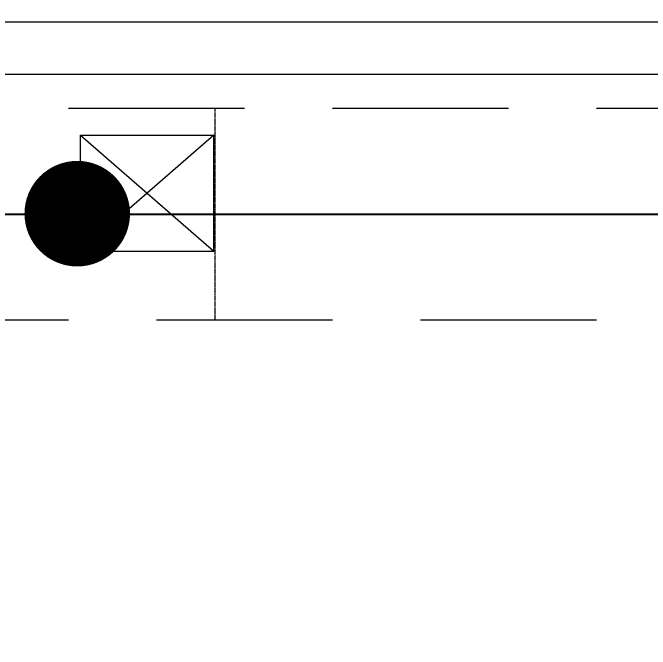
# Model space of a CAD drawing. Header units: inches. Extents: x 702888 to 852715, y 9845 to 271320.
# Drawn here: x 740999 to 741905, y 79726 to 80630 of the extents above; entities that cross this region are included whole.
import ezdxf

# ---------------------------------------------------------------- set-up
doc = ezdxf.new("R2010")
doc.units = ezdxf.units.IN
doc.header["$MEASUREMENT"] = 0
doc.header["$PDMODE"] = 34
doc.linetypes.add('DASHED2', pattern=[0.375, 0.25, -0.125])
doc.layers.get('0').update_dxf_attribs({"lineweight": 5})
doc.layers.get('Defpoints').update_dxf_attribs({"lineweight": 5})
doc.layers.add('Baugruppe', color=1, linetype='Continuous')
for name, color, linetype, lineweight in [('chain', 2, 'Continuous', 5), ('chain con', 52, 'Continuous', 5), ('electtric city', 1, 'Continuous', 5)]:
    doc.layers.add(name, color=color, linetype=linetype, lineweight=lineweight)
doc.dimstyles.new('D1', dxfattribs={"dimscale": 66, "dimtxt": 2.5, "dimasz": 2.5, "dimexe": 1, "dimexo": 1, "dimgap": 1.25, "dimtad": 1, "dimdec": 0, "dimdsep": 46, "dimtxsty": 'Standard', "dimblk": 'OPEN30', "dimcen": 2.5, "dimclrd": 150, "dimclre": 150, "dimclrt": 140, "dimadec": 0, "dimazin": 0, "dimtfac": 1, "dimtdec": 0, "dimtmove": 0, "dimatfit": 3, "dimfxl": 1, "dimtfill": 1, "dimlwd": 13, "dimlwe": 13, "dimarcsym": 0})

# ---------------------------------------------------------------- blocks, each defined once
blk = doc.blocks.new('A$C3bb54d8b')
at = {"color": 1, "linetype": 'DASHED2'}
blk.add_line((-4609.8, -14037.56), (-4609.8, -13737.56), dxfattribs=at)
at = {"layer": 'chain', "color": 1, "const_width": 75}
blk.add_lwpolyline([(-4768.3, -13887.56, -1), (-4843.3, -13887.56, -1)], format="xyb", close=True, dxfattribs=at)
blk = doc.blocks.new('_Open30')
at = {"color": 0, "linetype": 'ByBlock', "lineweight": -2}
for p, q in [((-1, 0.2679), (0, 0)), ((0, 0), (-1, -0.2679)), ((0, 0), (-1, 0))]:
    blk.add_line(p, q, dxfattribs=at)
blk = doc.blocks.new('*D327')
at = {"color": 150, "lineweight": 13, "transparency": 16777216}
for p, q in [((728828.87, 81998.12), (728828.87, 79252.53)), ((742828.87, 81998.12), (742828.87, 79252.53)), ((728993.87, 79318.53), (742663.87, 79318.53))]:
    blk.add_line(p, q, dxfattribs=at)
at = {"layer": 'Defpoints', "color": 0, "transparency": 16777216}
for p in [(728828.87, 82064.12), (742828.87, 82064.12), (742828.87, 79318.53)]:
    blk.add_point(p, dxfattribs=at)
at = {"color": 150, "lineweight": 13, "transparency": 16777216, "xscale": 165, "yscale": 165, "zscale": 165, "rotation": 180}
blk.add_blockref('_Open30', (728828.87, 79318.53), dxfattribs=at)
at = {"color": 150, "lineweight": 13, "transparency": 16777216, "xscale": 165, "yscale": 165, "zscale": 165}
blk.add_blockref('_Open30', (742828.87, 79318.53), dxfattribs=at)
at = {"color": 140, "transparency": 16777216, "insert": (735828.87, 79483.53), "char_height": 165, "attachment_point": 5, "bg_fill": 3, "box_fill_scale": 1.25, "bg_fill_color": 256, "bg_fill_true_color": 13158600, "bg_fill_transparency": 0}
blk.add_mtext('14000', dxfattribs=at)
blk = doc.blocks.new('5ty56y')
for p, q in [((739176.32, 79054.53), (739365.76, 79054.53)), ((739176.32, 78889.75), (739365.76, 78889.75))]:
    blk.add_line(p, q)
blk.add_lwpolyline([(739176.32, 79054.53), (739365.76, 78889.75), (739365.76, 79054.53), (739176.32, 78889.75)], close=True)
blk = doc.blocks.new('t565')
at = {"color": 1, "linetype": 'DASHED2', "ltscale": 1000}
for p, q in [((742828.87, 82214.12), (728828.87, 82214.12)), ((728828.87, 81914.12), (742828.87, 81914.12))]:
    blk.add_line(p, q, dxfattribs=at)
at = {"layer": 'Baugruppe'}
blk.add_line((728665.58, 82064.12), (743048.15, 82064.12), dxfattribs=at)

msp = doc.modelspace()

# ---------------------------------------------------------------- linework, layer by layer
at = {"color": 161}
for p, q in [((740682.798, 80617.278), (743213.818, 80617.278)), ((743213.818, 80542.278), (740682.798, 80542.278))]:
    msp.add_line(p, q, dxfattribs=at)

# ---------------------------------------------------------------- block references
msp.add_blockref('A$C3bb54d8b', (745896.712, 94232.263))

# ---------------------------------------------------------------- next in the draw order: dimensions: what is measured, and where the dimension line sits
dim = msp.add_linear_dim(base=(742828.868, 79318.525), p1=(728828.868, 82064.124), p2=(742828.868, 82064.124), dimstyle='D1')
dim.commit()
dim.dimension.update_dxf_attribs({"geometry": '*D327', "text_midpoint": (735828.868, 79483.525)})

# ---------------------------------------------------------------- next in the draw order: linework, layer by layer
at = {"layer": 'chain con', "color": 51, "true_color": 0xf7f281}
msp.add_lwpolyline([(744598.872, 89711.271, 60, 60, 0), (742848.912, 89711.451, 60, 60, 0.4142136), (742048.912, 88911.451, 60, 60, 0), (742048.912, 81702.53, 60, 60, 0.1211806), (742163.014, 81238.649, 60, 60, 0), (742773.673, 80249.305, 60, 60, -1.3085558), (740828.912, 79716.006, 60, 60, 0), (740828.912, 90221.029, 60, 60, -0.4216391), (741982.824, 91346.126, 60, 60, 0), (757774.714, 91346.126, 60, 60, -0.4142563)], format="xyseb", dxfattribs=at)

# ---------------------------------------------------------------- next in the draw order: block references
msp.add_blockref('t565', (-0.437, -1720))
at = {"layer": 'electtric city'}
msp.add_blockref('5ty56y', (1919.128, 1401.635), dxfattribs=at)

doc.saveas('drawing.dxf')
